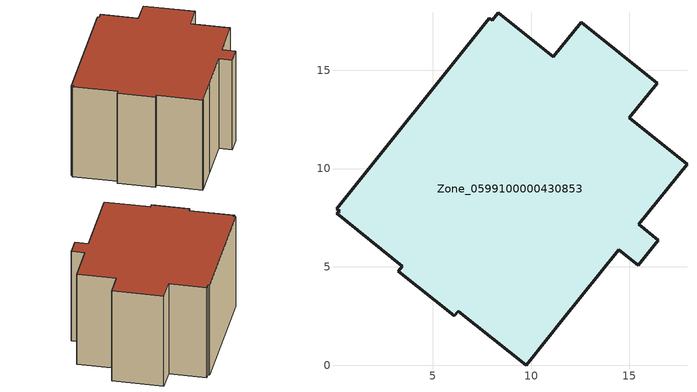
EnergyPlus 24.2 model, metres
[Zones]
Zone_0599100000430853
 floor ground (C_G): 3.45,5.02 0.11,7.71 0.18,7.81 0.28,7.82 0.12,7.95 7.88,17.64 8.04,17.54 8.35,17.92 11.14,15.67 12.55,17.43 16.41,14.33 15,12.57 17.93,10.22 15.48,7.16 16.48,6.36 15.45,5.08 14.46,5.88 11.64,2.36 9.85,0.13 9.75,0 6.3,2.74 6.09,2.5 3.25,4.77 z0
 wall outside (C_F): 3.25,4.77 6.09,2.5 6.3,2.74 9.75,0 9.85,0.13 11.64,2.36 14.46,5.88 15.45,5.08 16.48,6.36 15.48,7.16 17.93,10.22 15,12.57 16.41,14.33 12.55,17.43 11.14,15.67 8.35,17.92 8.04,17.54 7.88,17.64 0.12,7.95 0.28,7.82 0.18,7.81 0.11,7.71 3.45,5.02 3.25,4.77 z0:9.79
 roof outside (C_R): 0.11,7.71 3.45,5.02 3.25,4.77 6.09,2.5 6.3,2.74 9.75,0 9.85,0.13 11.64,2.36 14.46,5.88 15.45,5.08 16.48,6.36 15.48,7.16 17.93,10.22 15,12.57 16.41,14.33 12.55,17.43 11.14,15.67 8.35,17.92 8.04,17.54 7.88,17.64 0.12,7.95 0.28,7.82 0.18,7.81 z9.79
[BUILDING]
Pand.0599100000430853: North Axis=0; Terrain=City; Loads Convergence Tolerance Value=0.04; Temperature Convergence Tolerance Value=0.4; Solar Distribution=FullExterior; Maximum Number of Warmup Days=25; Minimum Number of Warmup Days=1
[Site:Location]
Rotterdam.The.Hague.AP_ZH_NLD Design_Conditions: Latitude=51.96; Longitude=4.45; Time Zone=1; Elevation=-4.5
[SITE:GROUNDTEMPERATURE:BUILDINGSURFACE]
18, 18, 18, 18, 18, 18, 18, 18, 18, 18, 18, 18
[MATERIAL] Thermal Absorptance=0.9; Solar Absorptance=0.7; Visible Absorptance=0.7
Name | Roughness | Thickness | Conductivity | Density | Specific Heat
G.D.2006-2014 | MediumSmooth | 0.15 | 0.06 | 540 | 1210
F.D.2006-2014 | Rough | 0.3 | 0.12 | 1920 | 840
R.D.2006-2014 | MediumRough | 0.2 | 0.08 | 1500 | 1000
[CONSTRUCTION]
C_G: G.D.2006-2014
C_F: F.D.2006-2014
C_R: R.D.2006-2014
[ZONE]
Zone_0599100000430853: Type=1; Multiplier=1; Ceiling Height=Autocalculate; Volume=Autocalculate; Floor Area=autocalculate; Part of Total Floor Area=Yes
[ZONEINFILTRATION:DESIGNFLOWRATE]
Infil_Zone_0599100000430853: Zone or ZoneList or Space or SpaceList=Zone_0599100000430853; Schedule=AlwaysOn; Design Flow Rate Calculation Method=Flow/Area; Flow Rate per Floor Area=0.0021; Constant Term Coefficient=1; Temperature Term Coefficient=0; Velocity Term Coefficient=0; Velocity Squared Term Coefficient=0
[HVACTEMPLATE:ZONE:IDEALLOADSAIRSYSTEM]
Zone_0599100000430853: Maximum Heating Supply Air Temperature=50; Minimum Cooling Supply Air Temperature=13; Maximum Heating Supply Air Humidity Ratio=0.0156; Minimum Cooling Supply Air Humidity Ratio=0.0077; Heating Limit=NoLimit; Cooling Limit=NoLimit; Dehumidification Control Type=ConstantSensibleHeatRatio; Cooling Sensible Heat Ratio=0.7; Dehumidification Setpoint=60; Humidification Control Type=None; Humidification Setpoint=30; Outdoor Air Method=None; Outdoor Air Flow Rate per Person=0.00944; Outdoor Air Flow Rate per Zone Floor Area=0; Outdoor Air Flow Rate per Zone=0; Demand Controlled Ventilation Type=None; Outdoor Air Economizer Type=NoEconomizer; Heat Recovery Type=None; Sensible Heat Recovery Effectiveness=0.7; Latent Heat Recovery Effectiveness=0.65
[ZONECONTROL:THERMOSTAT]
ThermostatControl_Zone_0599100000430853: Zone or ZoneList=Zone_0599100000430853; Control Type Schedule=DualSetpointControlType; Control 1=Thermostat_Zone_0599100000430853; Temperature Difference Between Cutout And Setpoint=0
[THERMOSTATSETPOINT:DUALSETPOINT]
Thermostat_Zone_0599100000430853: Heating Setpoint Temperature Schedule=HeatingSetpoint_Zone_0599100000430853; Cooling Setpoint Temperature Schedule=CoolingSetpoint_Zone_0599100000430853
[SCHEDULE:COMPACT]
HeatingSetpoint_Zone_0599100000430853: Through: 12/31, For: AllDays, Until: 24:00, 21
CoolingSetpoint_Zone_0599100000430853: Through: 12/31, For: AllDays, Until: 24:00, 24
DualSetpointControlType: Through: 12/31, For: AllDays, Until: 24:00, 4
AlwaysOn: Through: 12/31, For: AllDays, Until: 24:00, 1
